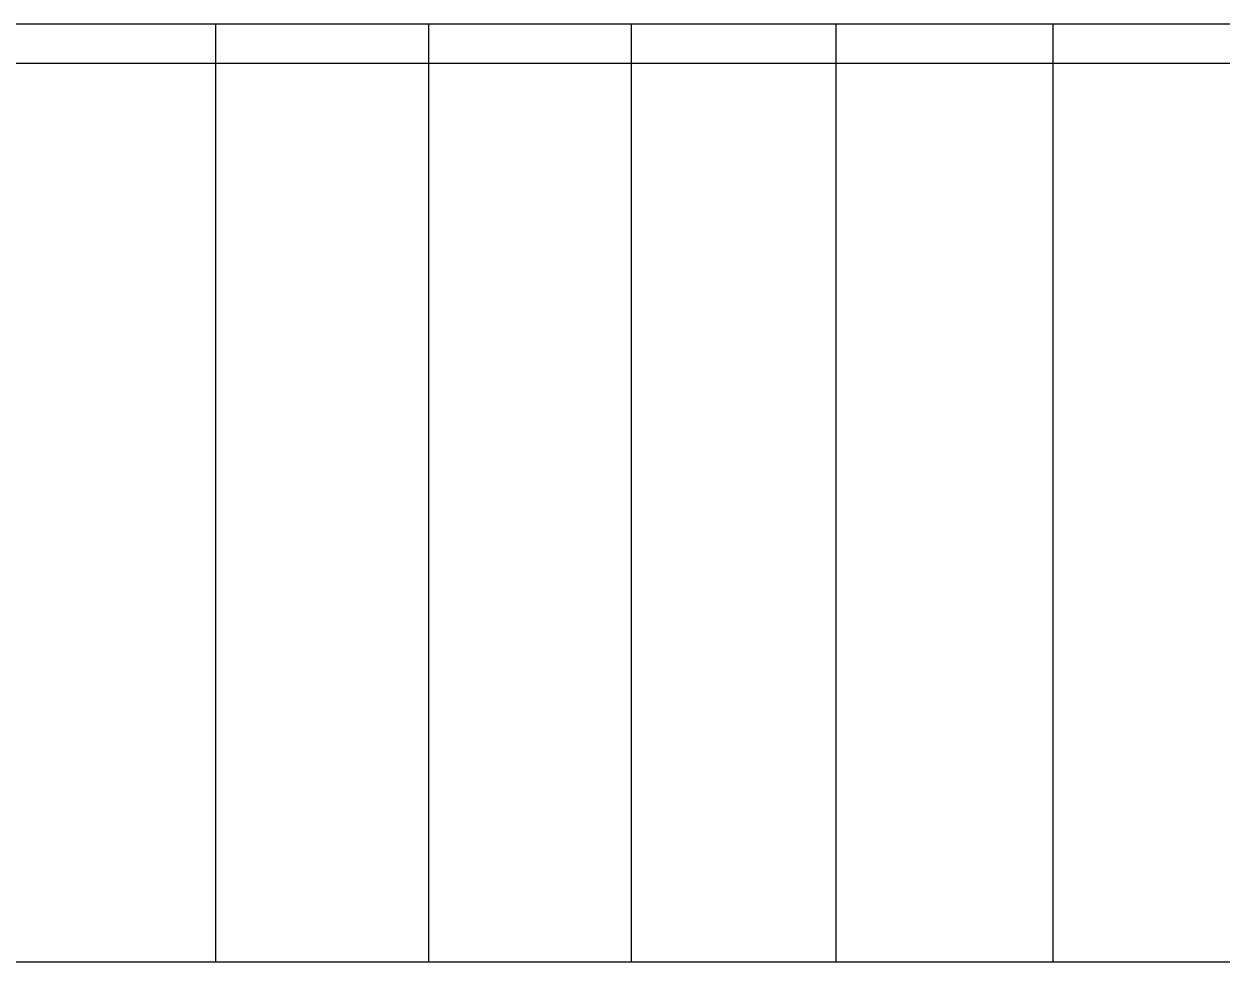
# Model space of a CAD drawing. Extents: x 115 to 1469, y 94 to 338.
# Drawn here: x 237.046 to 238.58, y 244.907 to 246.107 of the extents above; entities that cross this region are included whole.
import ezdxf

# ---------------------------------------------------------------- set-up
doc = ezdxf.new("R2010")
doc.units = 0
doc.layers.add('1', color=7, linetype='CONTINUOUS')

msp = doc.modelspace()

# ---------------------------------------------------------------- linework, layer by layer
at = {"layer": '1', "color": 5}
for p, q in [((236.2099, 246.1067), (238.8268, 246.1067)), ((236.1648, 246.0567), (238.8467, 246.0567))]:
    msp.add_line(p, q, dxfattribs=at)
at = {"layer": '1', "color": 253}
for p, q in [((237.2912, 246.1067), (237.2912, 244.9067)), ((237.5638, 246.1067), (237.5638, 244.9067)), ((237.8234, 246.1067), (237.8234, 244.9067)), ((238.0853, 246.1067), (238.0853, 244.9067)), ((238.3631, 246.1067), (238.3631, 244.9067))]:
    msp.add_line(p, q, dxfattribs=at)
at = {"layer": '1', "color": 6}
msp.add_line((220.6287, 244.9067), (286.3398, 244.9067), dxfattribs=at)

doc.saveas('drawing.dxf')
